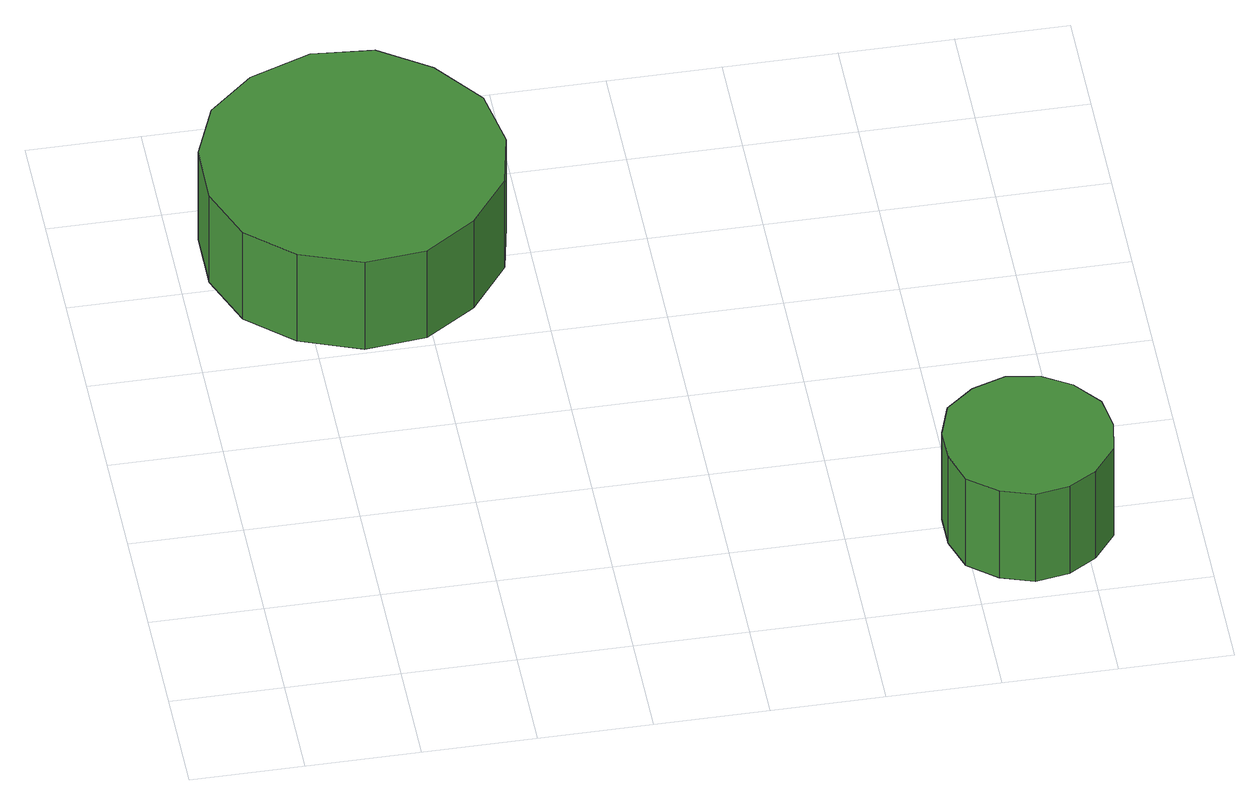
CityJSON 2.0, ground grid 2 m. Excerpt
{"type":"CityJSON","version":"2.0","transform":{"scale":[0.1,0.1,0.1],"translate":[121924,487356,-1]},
"CityObjects":{
"tree1":{"type":"SolitaryVegetationObject","attributes":{"function":"something"},"geometry":[{"type":"MultiSurface","lod":"1","boundaries":[[[0,1,2,3,4,5,6,7,8,9,10,11,12,13,14]],[[15,16,17,18,19,20,21,22,23,24,25,26,27,28,29]],[[0,29,28,1]],[[1,28,27,2]],[[2,27,26,3]],[[3,26,25,4]],[[4,25,24,5]],[[5,24,23,6]],[[6,23,22,7]],[[7,22,21,8]],[[8,21,20,9]],[[9,20,19,10]],[[10,19,18,11]],[[11,18,17,12]],[[12,17,16,13]],[[13,16,15,14]],[[14,15,29,0]]]}]},
"tree2":{"type":"SolitaryVegetationObject","attributes":{"function":"something"},"geometry":[{"type":"MultiSurface","lod":"1","boundaries":[[[30,31,32,33,34,35,36,37,38,39,40,41,42,43,44]],[[45,46,47,48,49,50,51,52,53,54,55,56,57,58,59]],[[30,59,58,31]],[[31,58,57,32]],[[32,57,56,33]],[[33,56,55,34]],[[34,55,54,35]],[[35,54,53,36]],[[36,53,52,37]],[[37,52,51,38]],[[38,51,50,39]],[[39,50,49,40]],[[40,49,48,41]],[[41,48,47,42]],[[42,47,46,43]],[[43,46,45,44]],[[44,45,59,30]]]}]},
"tree3":{"type":"SolitaryVegetationObject","attributes":{"function":"something"}},
"tree4":{"type":"SolitaryVegetationObject","attributes":{"function":"something"}},
"tree5":{"type":"SolitaryVegetationObject","attributes":{"function":"something"}},
"tree6":{"type":"SolitaryVegetationObject","attributes":{"function":"something"}}
},
"vertices":[
[57,107,27],[55,118,27],[48,127,27],[39,133,27],[28,134,27],[17,130,27],[9,123,27],[5,113,27],[5,102,27],[9,92,27],[17,85,27],[28,81,27],[39,82,27],[48,88,27],[55,97,27],[55,97,7],[48,88,7],[39,82,7],[28,81,7],[17,85,7],[9,92,7],[5,102,7],[5,113,7],[9,123,7],[17,130,7],[28,134,7],[39,133,7],[48,127,7],[55,118,7],[57,107,7],
[146,19,27],[145,25,27],[141,30,27],[136,33,27],[130,34,27],[124,32,27],[119,28,27],[117,22,27],[117,16,27],[119,10,27],[124,6,27],[130,4,27],[136,5,27],[141,8,27],[145,13,27],[145,13,7],[141,8,7],[136,5,7],[130,4,7],[124,6,7],[119,10,7],[117,16,7],[117,22,7],[119,28,7],[124,32,7],[130,34,7],[136,33,7],[141,30,7],[145,25,7],[146,19,7]
]}
